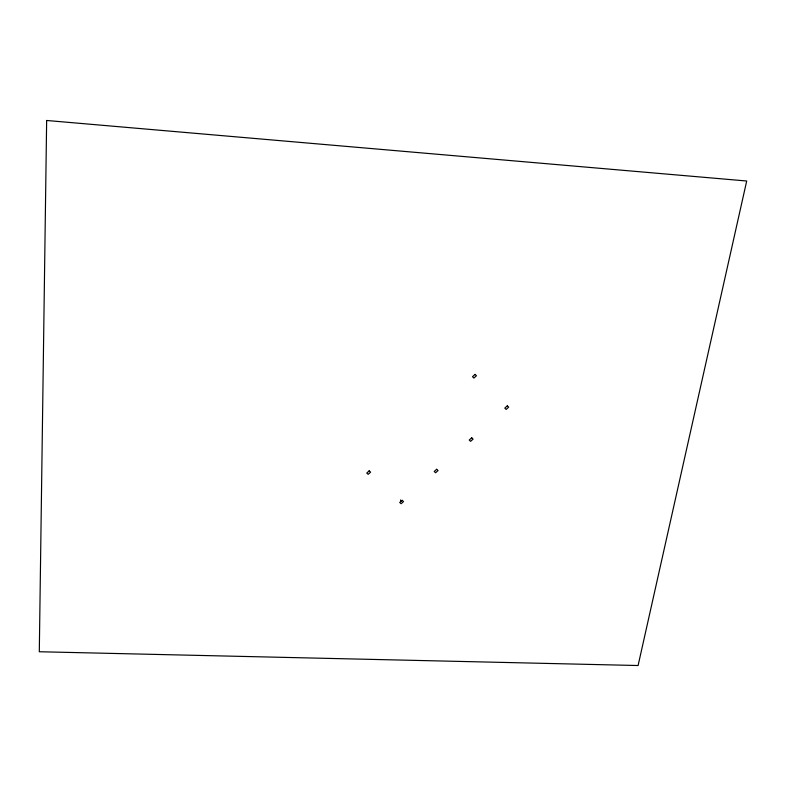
<?xml version="1.0" encoding="UTF-8"?>
<svg xmlns="http://www.w3.org/2000/svg" width="786" height="786" viewBox="0 0 786 786"><rect width="100%" height="100%" fill="white"/><g stroke="black" fill="none" stroke-linecap="round" stroke-linejoin="round"><path stroke-width="1.18" d="M400.536 499.975L400.929 501.389M46.649 120.474L39.3 651.741L638.094 665.526L746.7 181.006L46.649 120.474M369.174 470.853L366.757 473.064L368.182 474.331L370.599 472.14L369.174 470.853M475.039 374.391L472.514 376.7L473.909 378.066L476.444 375.757L475.039 374.391M402.127 500.309L399.72 502.46L401.115 503.708L403.523 501.547L402.127 500.309M436.652 469.291L434.216 471.482L435.601 472.75L438.038 470.568L436.652 469.291M471.708 437.812L469.232 440.032L470.608 441.329L473.084 439.109L471.708 437.812M507.304 405.841L504.789 408.101L506.155 409.427L508.67 407.168L507.304 405.841"/></g></svg>
